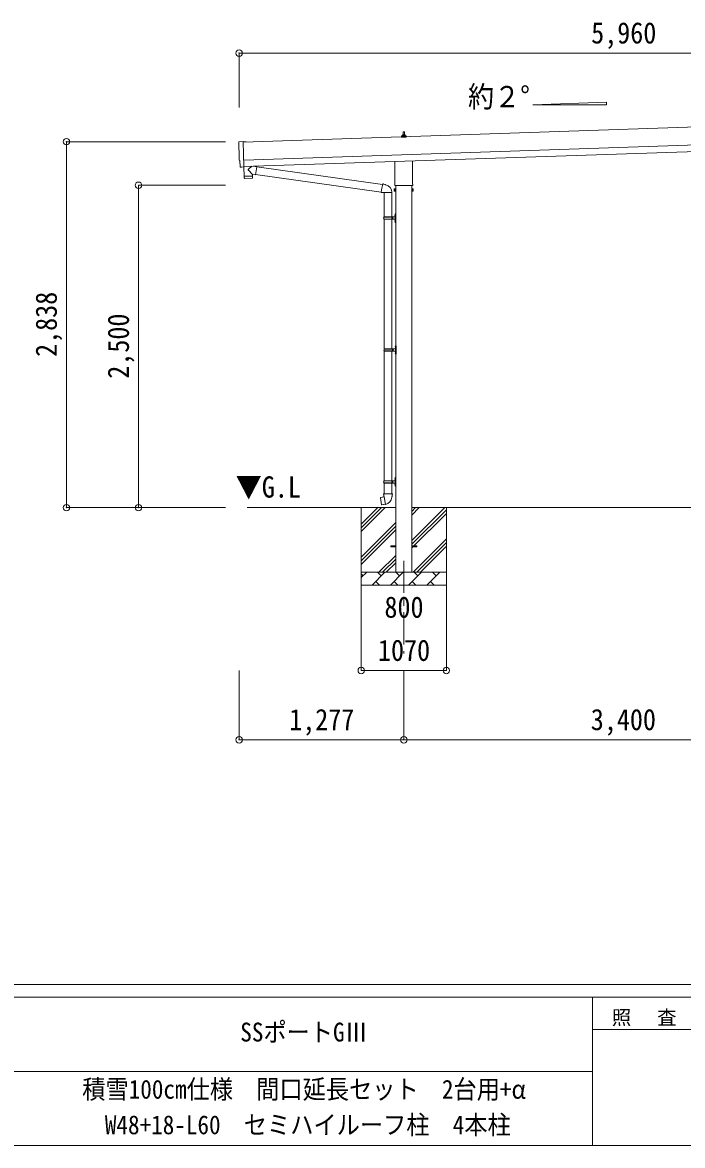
# Model space of a CAD drawing. Units: millimetres at full size, sheet at 1:50; some dimension numbers follow another scale. Extents: x -14053 to 14053, y -9700 to 9700.
# Drawn here: x 82 to 5200, y -9700 to -991 of the extents above; entities that cross this region are included whole.
import ezdxf
from ezdxf.enums import TextEntityAlignment as Align

# ---------------------------------------------------------------- set-up
doc = ezdxf.new("R2010")
doc.units = ezdxf.units.MM
doc.header["$LTSCALE"] = 50
doc.header["$PDMODE"] = 32
doc.header["$PDSIZE"] = 50
doc.linetypes.add('CHAIN1', pattern=[8, 5, -1, 1, -1])
for name, color, linetype, lineweight in [('0-0_0', 7, 'Continuous', 9), ('0-1_Defpoints', 4, 'Continuous', 9), ('0-3_SHAPE', 7, 'Continuous', 9), ('0-6_PARTS1', 6, 'Continuous', 9), ('F-0', 7, 'Continuous', 9)]:
    doc.layers.add(name, color=color, linetype=linetype, lineweight=lineweight)
doc.styles.add('ＭＳ ゴシック', font='')
doc.styles.get('ＭＳ ゴシック').set_extended_font_data('MS Gothic')

msp = doc.modelspace()

# ---------------------------------------------------------------- linework, layer by layer
at = {"layer": '0-0_0'}
for p, q in [((2976.04, -4753.37), (1823.88, -4753.37)), ((2708.54, -4753.37), (2708.54, -5353.37)), ((2708.54, -4938.42), (2893.59, -4753.37)), ((2708.54, -4910.14), (2865.31, -4753.37)), ((2708.54, -4881.85), (2837.02, -4753.37)), ((3101.04, -5008.47), (3356.14, -4753.37)), ((3101.04, -4810.48), (3158.15, -4753.37)), ((3101.04, -4782.2), (3129.87, -4753.37)), ((6376.04, -4753.37), (3101.04, -4753.37)), ((3101.04, -5036.75), (3368.54, -4769.25)), ((3368.54, -4753.37), (3368.54, -5353.37)), ((2708.54, -5136.41), (2976.04, -4868.91)), ((3101.04, -5065.04), (3368.54, -4797.54)), ((2708.54, -5164.7), (2976.04, -4897.2)), ((2708.54, -5192.98), (2976.04, -4925.48)), ((3110.7, -5253.37), (3368.54, -4995.53)), ((3138.98, -5253.37), (3368.54, -5023.81)), ((2846.14, -5253.37), (2976.04, -5123.47)), ((3167.27, -5253.37), (3368.54, -5052.1)), ((2874.42, -5253.37), (2976.04, -5151.75)), ((2902.71, -5253.37), (2976.04, -5180.04)), ((2708.54, -5253.37), (3368.54, -5253.37)), ((2708.54, -5296.26), (2751.43, -5253.37)), ((2722.88, -5281.92), (2708.54, -5267.58)), ((2792.86, -5353.37), (2892.86, -5253.37)), ((2864.3, -5281.92), (2835.75, -5253.37)), ((2934.28, -5353.37), (3034.28, -5253.37)), ((3005.72, -5281.92), (2977.17, -5253.37)), ((3075.7, -5353.37), (3175.7, -5253.37)), ((3147.15, -5281.92), (3118.59, -5253.37)), ((3217.12, -5353.37), (3317.12, -5253.37)), ((3288.57, -5281.92), (3260.01, -5253.37)), ((3365.26, -5253.37), (3368.54, -5250.09)), ((3368.54, -5353.37), (2708.54, -5353.37)), ((2821.41, -5324.82), (2849.96, -5353.37)), ((2962.83, -5324.82), (2991.38, -5353.37)), ((3104.25, -5324.82), (3132.81, -5353.37)), ((3245.67, -5324.82), (3274.23, -5353.37))]:
    msp.add_line(p, q, dxfattribs=at)
at = {"layer": '0-0_0', "linetype": 'CHAIN1'}
for p, q in [((2938.54, -5057.87), (2976.04, -5057.87)), ((3101.04, -5057.87), (3138.54, -5057.87))]:
    msp.add_line(p, q, dxfattribs=at)
at = {"layer": '0-1_Defpoints'}
for p, q in [((7685.89, -1721.76), (1792.84, -1918.19)), ((1797.51, -2058.11), (7690.55, -1861.68)), ((1799.17, -2108.09), (7692.22, -1911.65)), ((3020.29, -1879.61), (3020.29, -1871.9)), ((3056.79, -1879.61), (3020.29, -1879.61)), ((3020.67, -1871.11), (3056.41, -1871.11)), ((3021.06, -1870.92), (3027.78, -1869.29)), ((3028.16, -1869.11), (3048.92, -1869.11)), ((3028.54, -1868.32), (3028.54, -1864.11)), ((3029.54, -1864.11), (3047.54, -1864.11)), ((3032.54, -1864.11), (3033.27, -1840.59)), ((3034.27, -1839.61), (3042.82, -1839.61)), ((3043.82, -1840.59), (3044.54, -1864.11)), ((3048.54, -1868.32), (3048.54, -1864.11)), ((3056.03, -1870.92), (3049.31, -1869.29)), ((3056.79, -1879.61), (3056.79, -1871.9)), ((1817.29, -1916.38), (1792.81, -1917.19)), ((2970.24, -2243.6), (2970.24, -2069.05)), ((3106.84, -2064.5), (3106.84, -2243.6)), ((1779.68, -2112.51), (1772.75, -2112.38)), ((1799.26, -2110.85), (1799.3, -2111.85)), ((2968.54, -2252.37), (2968.54, -2246.87)), ((3106.48, -2255.87), (2970.6, -2255.87)), ((2976.04, -2255.87), (2976.04, -5253.37)), ((3101.04, -5253.37), (3101.04, -2255.87)), ((3108.54, -2246.87), (3108.54, -2252.37)), ((2964.54, -2281.87), (2965.3, -2280.56)), ((2964.54, -2281.87), (2964.54, -2298.87)), ((2964.54, -2298.87), (2965.3, -2300.19)), ((2971.54, -2285.46), (2965.3, -2285.46)), ((2971.54, -2295.28), (2965.3, -2295.28)), ((2971.54, -2300.19), (2965.3, -2300.19)), ((2974.04, -2299.57), (2971.54, -2299.57)), ((3103.04, -2299.57), (3105.54, -2299.57)), ((3105.54, -2285.46), (3111.78, -2285.46)), ((3105.54, -2295.28), (3111.78, -2295.28)), ((3105.54, -2300.19), (3111.78, -2300.19)), ((3112.54, -2281.87), (3111.78, -2280.56)), ((3112.54, -2298.87), (3111.78, -2300.19)), ((3112.54, -2281.87), (3112.54, -2298.87)), ((2938.54, -5048.87), (2976.04, -5048.87)), ((2938.54, -5057.87), (2938.54, -5048.87)), ((3101.04, -5048.87), (3138.54, -5048.87)), ((3138.54, -5057.87), (3138.54, -5048.87))]:
    msp.add_line(p, q, dxfattribs=at)
at = {"layer": '0-1_Defpoints', "color": 7, "linetype": 'CHAIN1'}
msp.add_line((3038.54, -5165.04), (3038.54, -5884.79), dxfattribs=at)
at = {"layer": '0-1_Defpoints'}
for points in [[(1761.17, -1915.81), (1792.67, -1913.11), (1799.26, -2110.85)], [(1792.84, -1918.19), (1817.33, -1917.38), (1817.29, -1916.38)], [(1769.81, -2109.48), (1768.24, -2062.48), (1767.64, -2062.5)], [(1780.41, -2112.21), (1781.05, -2111.56), (1799.3, -2111.86)], [(2971.54, -2300.19), (2971.54, -2280.56), (2965.3, -2280.56)], [(2971.54, -2299.57), (2971.54, -2281.17), (2974.04, -2281.17)], [(3105.54, -2299.57), (3105.54, -2281.17), (3103.04, -2281.17)], [(3105.54, -2300.19), (3105.54, -2280.56), (3111.78, -2280.56)]]:
    msp.add_lwpolyline(points, dxfattribs=at)
for points in [[(2974.04, -2300.87), (2974.04, -2279.87), (2976.04, -2279.87), (2976.04, -2300.87)], [(3103.04, -2300.87), (3103.04, -2279.87), (3101.04, -2279.87), (3101.04, -2300.87)]]:
    msp.add_lwpolyline(points, close=True, dxfattribs=at)
for centre, radius, start, end in [((3021.29, -1871.9), 1, 103.62699, 180), ((3027.54, -1868.32), 1, 283.62699, 0), ((3032.63, -1864.74), 4.13, 90, 171.17633), ((3029.54, -1865.11), 1, 90, 180), ((3034.27, -1840.61), 1, 90, 178.60509), ((3041.87, -1864.11), 4.83, 133.60282, 180), ((3035.21, -1864.11), 4.83, 0, 46.39718), ((3042.82, -1840.61), 1, 1.39491, 90), ((3044.46, -1864.74), 4.13, 8.82367, 90), ((3047.54, -1865.11), 1, 0, 90), ((3049.54, -1868.32), 1, 180, 256.37301), ((3055.79, -1871.9), 1, 0, 76.37301), ((2972.54, -2246.87), 4, 125.09963, 180), ((2972.54, -2252.37), 4, 180, 194.47751), ((2972.54, -2252.37), 4, 194.47751, 241.04498), ((3104.54, -2252.37), 4, 298.95502, 345.52249), ((3104.54, -2246.87), 4, 0, 54.90037), ((3104.54, -2252.37), 4, 345.52249, 0), ((2980.78, -2290.37), 16.24, 162.41205, 197.58795), ((2968.89, -2283.01), 4.34, 145.61575, 214.38425), ((2968.89, -2297.73), 4.34, 145.61575, 214.38425), ((3096.3, -2290.37), 16.24, 342.41205, 17.58795), ((3108.2, -2283.01), 4.34, 325.61575, 34.38425), ((3108.2, -2297.73), 4.34, 325.61575, 34.38425)]:
    msp.add_arc(centre, radius, start, end, dxfattribs=at)
for centre, major_axis, ratio, start_param, end_param in [((1761.43, -1918.8), (-3, -0.1), 0.99863, 4.7647489, 6.2979817), ((-2999.44, -2147.96), (4760.73, 158.69), 0.99863, 6.2686928, 6.2979817), ((1767.5, -2058.1), (-4.4, -0.15), 0.99863, 6.2686928, 7.8539816), ((1772.81, -2109.37), (-2.11, -2.14), 0.9974, 5.5252311, 7.0411395), ((1779.7, -2111.51), (-0.704, -0.714), 0.9974, 0.7579542, 1.5707963)]:
    msp.add_ellipse(centre, major_axis=major_axis, ratio=ratio, start_param=start_param, end_param=end_param, dxfattribs=at)
at = {"layer": '0-3_SHAPE'}
for p, q in [((1864.83, -2168.92), (1833.34, -2136.4)), ((1860.59, -2106.04), (1833.37, -2129.07)), ((1864.83, -2168.92), (1889.31, -2172.4)), ((1864.83, -2168.92), (1865.23, -2180.93)), ((1898.28, -2109.33), (1872.37, -2105.65)), ((1889.08, -2170.49), (2864.25, -2305.72)), ((1898.28, -2109.33), (1889.31, -2172.4)), ((1898.51, -2111.24), (2874.67, -2246.62)), ((1801.3, -2184.06), (1801.97, -2197.1)), ((1862.58, -2198.02), (1805.06, -2199.94)), ((1805.77, -2182.91), (1805.82, -2183.91)), ((1860.74, -2181.08), (1860.75, -2182.08)), ((2874.99, -2244.8), (2869.46, -2276.17)), ((2874.99, -2244.8), (2876.14, -2242.82)), ((2876.14, -2242.82), (2879.7, -2243.45)), ((2879.7, -2243.45), (2880.11, -2245.8)), ((2894.63, -2248.62), (2896.31, -2250.25)), ((2896.31, -2250.25), (2898.43, -2250.7)), ((2863.93, -2307.53), (2869.46, -2276.17)), ((2863.93, -2307.53), (2864.33, -2309.79)), ((2863.93, -2307.53), (2869.08, -2308.35)), ((2864.33, -2309.79), (2867.89, -2310.42)), ((2867.89, -2310.42), (2869.08, -2308.35)), ((2869.08, -2308.35), (2883.69, -2310.66)), ((2883.69, -2310.66), (2885.89, -2309.68)), ((2946.19, -2310.08), (2885.01, -2310.08)), ((2886.04, -2310.08), (2886.04, -2499.37)), ((2946.04, -2310.08), (2946.04, -2499.37)), ((2883.04, -2501.37), (2933.37, -2501.37)), ((2883.04, -2515.37), (2933.37, -2515.37)), ((2884.04, -2499.37), (2970.04, -2499.37)), ((2884.04, -2499.37), (2884.04, -2501.37)), ((2884.04, -2517.37), (2884.04, -2515.37)), ((2884.04, -2517.37), (2970.04, -2517.37)), ((2886.04, -2517.37), (2886.04, -3521.87)), ((2943.04, -2499.37), (2943.04, -2503.87)), ((2943.04, -2503.87), (2945.04, -2503.87)), ((2943.04, -2517.37), (2943.04, -2512.87)), ((2943.04, -2512.87), (2945.04, -2512.87)), ((2945.04, -2503.87), (2945.04, -2508.37)), ((2945.04, -2512.87), (2945.04, -2508.37)), ((2946.04, -2517.37), (2946.04, -3521.87)), ((2951.04, -2499.37), (2951.04, -2508.37)), ((2951.04, -2503.87), (2954.04, -2503.87)), ((2951.04, -2517.37), (2951.04, -2508.37)), ((2951.04, -2512.87), (2954.04, -2512.87)), ((2954.04, -2503.87), (2954.04, -2508.37)), ((2954.04, -2512.87), (2954.04, -2508.37)), ((2969.74, -2482.22), (2971.78, -2483.22)), ((2971.01, -2480.22), (2971.64, -2480.22)), ((2971.01, -2480.22), (2971.01, -2488.52)), ((2971.01, -2488.52), (2971.64, -2488.52)), ((2971.64, -2480.22), (2971.64, -2488.52)), ((2971.64, -2480.22), (2972.04, -2480.62)), ((2971.64, -2488.52), (2972.04, -2488.12)), ((2971.78, -2483.22), (2972.4, -2484.37)), ((2972.04, -2476.37), (2975.04, -2474.87)), ((2972.04, -2476.37), (2972.04, -2508.37)), ((2972.04, -2480.62), (2972.04, -2488.12)), ((2972.04, -2540.37), (2972.04, -2508.37)), ((2975.04, -2474.87), (2975.04, -2508.37)), ((2975.04, -2474.87), (2976.04, -2474.87)), ((2975.04, -2541.87), (2975.04, -2508.37)), ((2976.04, -2474.87), (2976.04, -2508.37)), ((2976.04, -2541.87), (2976.04, -2508.37)), ((2969.74, -2530.22), (2971.78, -2531.22)), ((2971.01, -2528.22), (2971.64, -2528.22)), ((2971.01, -2528.22), (2971.01, -2536.52)), ((2971.01, -2536.52), (2971.64, -2536.52)), ((2971.64, -2528.22), (2971.64, -2536.52)), ((2971.64, -2528.22), (2972.04, -2528.62)), ((2971.64, -2536.52), (2972.04, -2536.12)), ((2971.78, -2531.22), (2972.4, -2532.37)), ((2972.04, -2528.62), (2972.04, -2536.12)), ((2972.04, -2540.37), (2975.04, -2541.87)), ((2975.04, -2541.87), (2976.04, -2541.87)), ((2885.54, -3523.87), (2935.87, -3523.87)), ((2885.54, -3537.87), (2935.87, -3537.87)), ((2886.04, -3539.86), (2886.04, -4544.37)), ((2886.54, -3521.87), (2972.54, -3521.87)), ((2886.54, -3521.87), (2886.54, -3523.87)), ((2886.54, -3539.87), (2886.54, -3537.87)), ((2886.54, -3539.87), (2972.54, -3539.87)), ((2945.54, -3521.87), (2945.54, -3526.37)), ((2945.54, -3526.37), (2947.54, -3526.37)), ((2945.54, -3539.87), (2945.54, -3535.37)), ((2945.54, -3535.37), (2947.54, -3535.37)), ((2946.04, -3539.86), (2946.04, -4544.37)), ((2947.54, -3526.37), (2947.54, -3530.87)), ((2947.54, -3535.37), (2947.54, -3530.87)), ((2953.54, -3521.87), (2953.54, -3530.87)), ((2953.54, -3526.37), (2956.54, -3526.37)), ((2953.54, -3539.87), (2953.54, -3530.87)), ((2953.54, -3535.37), (2956.54, -3535.37)), ((2956.54, -3526.37), (2956.54, -3530.87)), ((2956.54, -3535.37), (2956.54, -3530.87)), ((2972.24, -3504.72), (2974.28, -3505.72)), ((2972.24, -3552.72), (2974.28, -3553.72)), ((2973.51, -3502.72), (2974.14, -3502.72)), ((2973.51, -3502.72), (2973.51, -3511.02)), ((2973.51, -3511.02), (2974.14, -3511.02)), ((2973.51, -3550.72), (2974.14, -3550.72)), ((2973.51, -3550.72), (2973.51, -3559.02)), ((2973.51, -3559.02), (2974.14, -3559.02)), ((2974.14, -3502.72), (2974.14, -3511.02)), ((2974.14, -3502.72), (2974.54, -3503.12)), ((2974.14, -3511.02), (2974.54, -3510.62)), ((2974.14, -3550.72), (2974.14, -3559.02)), ((2974.14, -3550.72), (2974.54, -3551.12)), ((2974.14, -3559.02), (2974.54, -3558.62)), ((2974.28, -3505.72), (2974.9, -3506.87)), ((2974.28, -3553.72), (2974.9, -3554.87)), ((2974.54, -3498.87), (2977.54, -3497.37)), ((2974.54, -3498.87), (2974.54, -3530.87)), ((2974.54, -3503.12), (2974.54, -3510.62)), ((2974.54, -3562.87), (2974.54, -3530.87)), ((2974.54, -3551.12), (2974.54, -3558.62)), ((2974.54, -3562.87), (2977.54, -3564.37)), ((2977.54, -3497.37), (2977.54, -3530.87)), ((2977.54, -3497.37), (2978.54, -3497.37)), ((2977.54, -3564.37), (2977.54, -3530.87)), ((2977.54, -3564.37), (2978.54, -3564.37)), ((2978.54, -3497.37), (2978.54, -3530.87)), ((2978.54, -3564.37), (2978.54, -3530.87)), ((2969.74, -4527.22), (2971.78, -4528.22)), ((2971.01, -4525.22), (2971.64, -4525.22)), ((2971.01, -4525.22), (2971.01, -4533.52)), ((2971.64, -4525.22), (2971.64, -4533.52)), ((2971.64, -4525.22), (2972.04, -4525.62)), ((2971.78, -4528.22), (2972.4, -4529.37)), ((2972.04, -4521.37), (2975.04, -4519.87)), ((2972.04, -4521.37), (2972.04, -4553.37)), ((2972.04, -4525.62), (2972.04, -4533.12)), ((2975.04, -4519.87), (2975.04, -4553.37)), ((2975.04, -4519.87), (2976.04, -4519.87)), ((2976.04, -4519.87), (2976.04, -4553.37)), ((2883.04, -4546.37), (2933.37, -4546.37)), ((2883.04, -4560.37), (2933.37, -4560.37)), ((2884.04, -4544.37), (2970.04, -4544.37)), ((2884.04, -4544.37), (2884.04, -4546.37)), ((2884.04, -4562.37), (2884.04, -4560.37)), ((2884.04, -4562.37), (2970.04, -4562.37)), ((2886.04, -4562.37), (2886.04, -4647.3)), ((2943.04, -4544.37), (2943.04, -4548.87)), ((2943.04, -4548.87), (2945.04, -4548.87)), ((2943.04, -4562.37), (2943.04, -4557.87)), ((2943.04, -4557.87), (2945.04, -4557.87)), ((2945.04, -4548.87), (2945.04, -4553.37)), ((2945.04, -4557.87), (2945.04, -4553.37)), ((2946.04, -4562.37), (2946.04, -4647.3)), ((2951.04, -4544.37), (2951.04, -4553.37)), ((2951.04, -4548.87), (2954.04, -4548.87)), ((2951.04, -4562.37), (2951.04, -4553.37)), ((2951.04, -4557.87), (2954.04, -4557.87)), ((2954.04, -4548.87), (2954.04, -4553.37)), ((2954.04, -4557.87), (2954.04, -4553.37)), ((2969.74, -4575.22), (2971.78, -4576.22)), ((2971.01, -4533.52), (2971.64, -4533.52)), ((2971.01, -4573.22), (2971.64, -4573.22)), ((2971.01, -4573.22), (2971.01, -4581.52)), ((2971.01, -4581.52), (2971.64, -4581.52)), ((2971.64, -4533.52), (2972.04, -4533.12)), ((2971.64, -4573.22), (2971.64, -4581.52)), ((2971.64, -4573.22), (2972.04, -4573.62)), ((2971.64, -4581.52), (2972.04, -4581.12)), ((2971.78, -4576.22), (2972.4, -4577.37)), ((2972.04, -4585.37), (2972.04, -4553.37)), ((2972.04, -4573.62), (2972.04, -4581.12)), ((2972.04, -4585.37), (2975.04, -4586.87)), ((2975.04, -4586.87), (2975.04, -4553.37)), ((2975.04, -4586.87), (2976.04, -4586.87)), ((2976.04, -4586.87), (2976.04, -4553.37)), ((2857.58, -4675.75), (2856.77, -4676.92)), ((2856.77, -4676.92), (2866.39, -4731.48)), ((2885.45, -4670.5), (2857.58, -4675.75)), ((2870.32, -4673.15), (2870.11, -4673.39)), ((2884.19, -4647.3), (2882.04, -4648.08)), ((2882.04, -4648.08), (2882.04, -4651.7)), ((2882.04, -4651.7), (2884.28, -4652.51)), ((2884.19, -4647.3), (2916.04, -4647.3)), ((2884.19, -4647.3), (2884.28, -4652.51)), ((2884.28, -4652.51), (2884.54, -4667.3)), ((2884.54, -4667.3), (2885.89, -4669.3)), ((2895.81, -4727.79), (2885.67, -4670.32)), ((2885.69, -4669.5), (2885.69, -4670.21)), ((2885.89, -4669.3), (2885.86, -4669.3)), ((2947.89, -4647.3), (2916.04, -4647.3)), ((2946.23, -4669.24), (2946.15, -4671.4)), ((2947.54, -4667.3), (2946.23, -4669.24)), ((2950.04, -4651.7), (2947.8, -4652.51)), ((2947.89, -4647.3), (2950.04, -4648.08)), ((2950.04, -4648.08), (2950.04, -4651.7)), ((2880.42, -4730.39), (2880.14, -4730.23)), ((2896.11, -4728.56), (2895.87, -4727.9))]:
    msp.add_line(p, q, dxfattribs=at)
for points in [[(1798.9, -2111.85), (1801.27, -2183.06), (1865.23, -2180.93)], [(1865.48, -2194.98), (1865.27, -2181.93), (1801.3, -2184.06)], [(2874.99, -2244.8), (2880.11, -2245.8), (2894.63, -2248.62)], [(2969.74, -2486.52), (2971.78, -2485.52), (2972.4, -2484.37)], [(2969.74, -2534.52), (2971.78, -2533.52), (2972.4, -2532.37)], [(2972.24, -3509.02), (2974.28, -3508.02), (2974.9, -3506.87)], [(2972.24, -3557.02), (2974.28, -3556.02), (2974.9, -3554.87)], [(2969.74, -4531.52), (2971.78, -4530.52), (2972.4, -4529.37)], [(2969.74, -4579.52), (2971.78, -4578.52), (2972.4, -4577.37)], [(2872.57, -4672.93), (2872.29, -4672.78), (2870.32, -4673.15)], [(2947.89, -4647.3), (2947.8, -4652.51), (2947.54, -4667.3)], [(2895.54, -4727.7), (2867.55, -4732.3), (2866.39, -4731.48)], [(2882.6, -4729.83), (2882.39, -4730.07), (2880.42, -4730.39)]]:
    msp.add_lwpolyline(points, dxfattribs=at)
for centre, radius, start, end in [((1836.76, -2132.75), 5, 132.56466, 226.88314), ((1804.96, -2196.94), 3, 182.90915, 271.95747), ((1862.48, -2195.03), 3, 271.90915, 0.90915), ((2885.89, -2309.68), 60.3, 359.62495, 78), ((2931.79, -2508.37), 49.25, 171.82876, 180.00002), ((2931.79, -2508.37), 49.25, 180.00002, 188.17127), ((2933.37, -2499.37), 2, 270, 359.99998), ((2933.37, -2517.37), 2, 0.00005, 90.00004), ((2975.34, -2484.37), 6, 136.21765, 223.78235), ((2970.04, -2497.37), 2, 270, 359.99998), ((2970.04, -2519.37), 2, 0.00005, 90.00004), ((2975.34, -2532.37), 6, 136.21765, 223.78235), ((2934.29, -3530.87), 49.25, 171.82876, 180.00002), ((2934.29, -3530.87), 49.25, 180.00002, 188.17127), ((2935.87, -3521.87), 2, 270, 359.99998), ((2935.87, -3539.87), 2, 0.00005, 90.00004), ((2977.84, -3506.87), 6, 136.21765, 223.78235), ((2977.84, -3554.87), 6, 136.21765, 223.78235), ((2972.54, -3519.87), 2, 270, 359.99998), ((2972.54, -3541.87), 2, 0.00005, 90.00004), ((2975.34, -4529.37), 6, 136.21765, 223.78235), ((2931.79, -4553.37), 49.25, 171.82876, 180.00002), ((2931.79, -4553.37), 49.25, 180.00002, 188.17127), ((2933.37, -4544.37), 2, 270, 359.99998), ((2933.37, -4562.37), 2, 0.00005, 90.00004), ((2975.34, -4577.37), 6, 136.21765, 223.78235), ((2970.04, -4542.37), 2, 270, 359.99998), ((2970.04, -4564.37), 2, 0.00005, 90.00004), ((2885.39, -4670.21), 0.3, 280.66842, 0), ((2885.89, -4669.5), 0.2, 100, 180), ((2885.89, -4669.3), 60.3, 279.96938, 358), ((2895.59, -4728), 0.3, 20, 99.33158), ((2896.3, -4728.49), 0.2, 200, 279.96938)]:
    msp.add_arc(centre, radius, start, end, dxfattribs=at)
at = {"layer": '0-6_PARTS1'}
for p, q in [((1761.54, -1228.29), (1761.54, -1650.94)), ((1761.54, -1228.29), (7721.54, -1228.29)), ((422.86, -1915.39), (1655.44, -1915.39)), ((422.86, -4753.37), (422.86, -1915.39)), ((981.97, -2253.37), (1655.44, -2253.37)), ((981.97, -4753.37), (981.97, -2253.37)), ((422.86, -4753.37), (1655.44, -4753.37)), ((981.97, -4753.37), (1655.44, -4753.37)), ((2708.54, -6016.18), (2708.54, -5353.37)), ((3368.54, -6016.18), (3368.54, -5353.37)), ((1761.54, -6553.42), (1761.54, -6016.18)), ((2708.54, -6016.18), (3368.54, -6016.18)), ((3038.54, -6553.42), (3038.54, -6016.18)), ((3038.54, -6553.42), (1761.54, -6553.42)), ((6438.54, -6553.42), (3038.54, -6553.42))]:
    msp.add_line(p, q, dxfattribs=at)
at = {"layer": '0-6_PARTS1', "color": 4}
for p, q in [((4039.07, -1629.63), (4610.27, -1608.52)), ((4610.27, -1629.63), (4039.07, -1629.63)), ((4610.27, -1608.52), (4610.27, -1629.63))]:
    msp.add_line(p, q, dxfattribs=at)
at = {"layer": '0-6_PARTS1'}
for p in [(1761.54, -1228.29), (422.86, -1915.39), (981.97, -2253.37), (422.86, -4753.37), (981.97, -4753.37), (2708.54, -6016.18), (3368.54, -6016.18), (1761.54, -6553.42), (3038.54, -6553.42)]:
    msp.add_point(p, dxfattribs=at)
at = {"layer": 'F-0', "color": 5, "lineweight": 5}
for p, q in [((-14053.43, -8450), (13346.57, -8450)), ((-14053.43, -8550), (8901.98, -8550)), ((4501.97, -8550), (4501.97, -9700)), ((4501.97, -8800), (7501.97, -8800)), ((-5748.03, -9125), (4501.97, -9125)), ((-14053.43, -9700), (13346.57, -9700))]:
    msp.add_line(p, q, dxfattribs=at)

# ---------------------------------------------------------------- texts
at = {"layer": '0-0_0', "style": 'ＭＳ ゴシック', "width": 0.9}
msp.add_text('▼G.L', height=165, dxfattribs=at).set_placement((1734.88, -4724.92), align=Align.BOTTOM_LEFT)
at = {"layer": '0-6_PARTS1', "color": 7, "style": 'ＭＳ ゴシック', "width": 0.9}
for s, p in [('5,960', (4491.54, -1203.29)), ('約２°', (3536.43, -1697.87)), ('800', (2888.54, -5656.48)), ('1070', (2838.54, -5991.18)), ('1,277', (2150.04, -6528.42)), ('3,400', (4488.54, -6528.42))]:
    msp.add_text(s, height=165, dxfattribs=at).set_placement(p, align=Align.BOTTOM_LEFT)
for s, p in [('2,838', (397.86, -3584.38)), ('2,500', (956.97, -3753.37))]:
    msp.add_text(s, height=165, rotation=90, dxfattribs=at).set_placement(p, align=Align.BOTTOM_LEFT)
at = {"layer": 'F-0', "style": 'ＭＳ ゴシック', "width": 0.9}
for s, p in [('SSポートGⅢ', (1770.72, -8937.5)), ('積雪100cm仕様\u3000間口延長セット\u30002台用+α', (545.72, -9380.76)), ('W48+18-L60\u3000セミハイルーフ柱\u30004本柱', (720.72, -9656.45))]:
    msp.add_text(s, height=146.6, dxfattribs=at).set_placement(p, align=Align.BOTTOM_LEFT)
at = {"layer": 'F-0', "insert": (4651.98, -8775), "char_height": 110, "attachment_point": 7, "style": 'ＭＳ ゴシック'}
msp.add_mtext('\\T1.17;照\u3000査', dxfattribs=at)

doc.saveas('drawing.dxf')
